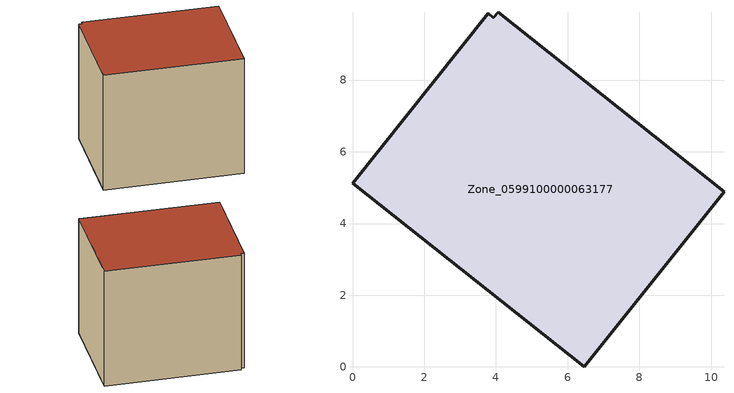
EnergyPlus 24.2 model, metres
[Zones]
Zone_0599100000063177
 floor ground (C_G): 3.78,9.86 3.92,9.74 4.06,9.9 10.36,4.88 6.47,0 0,5.12 z0.56
 wall outside (C_F): 6.47,0 10.36,4.88 4.06,9.9 3.92,9.74 3.78,9.86 0,5.12 6.47,0 z0.56:8.09
 roof outside (C_R): 3.92,9.74 3.78,9.86 0,5.12 6.47,0 10.36,4.88 4.06,9.9 z8.09
[BUILDING]
Pand.0599100000063177: North Axis=0; Terrain=City; Loads Convergence Tolerance Value=0.04; Temperature Convergence Tolerance Value=0.4; Solar Distribution=FullExterior; Maximum Number of Warmup Days=25; Minimum Number of Warmup Days=1
[Site:Location]
Rotterdam.The.Hague.AP_ZH_NLD Design_Conditions: Latitude=51.96; Longitude=4.45; Time Zone=1; Elevation=-4.5
[SITE:GROUNDTEMPERATURE:BUILDINGSURFACE]
18, 18, 18, 18, 18, 18, 18, 18, 18, 18, 18, 18
[MATERIAL] Thermal Absorptance=0.9; Solar Absorptance=0.7; Visible Absorptance=0.7
Name | Roughness | Thickness | Conductivity | Density | Specific Heat
G.TC.1965-1974 | MediumSmooth | 0.15 | 0.882353 | 540 | 1210
F.TC.1965-1974 | Rough | 0.3 | 0.697674 | 1920 | 840
R.TC.1965-1974 | MediumRough | 0.2 | 0.232558 | 1500 | 1000
[CONSTRUCTION]
C_G: G.TC.1965-1974
C_F: F.TC.1965-1974
C_R: R.TC.1965-1974
[ZONE]
Zone_0599100000063177: Type=1; Multiplier=1; Ceiling Height=Autocalculate; Volume=Autocalculate; Floor Area=autocalculate; Part of Total Floor Area=Yes
[ZONEINFILTRATION:DESIGNFLOWRATE]
Infil_Zone_0599100000063177: Zone or ZoneList or Space or SpaceList=Zone_0599100000063177; Schedule=AlwaysOn; Design Flow Rate Calculation Method=Flow/Area; Flow Rate per Floor Area=0.003; Constant Term Coefficient=1; Temperature Term Coefficient=0; Velocity Term Coefficient=0; Velocity Squared Term Coefficient=0
[HVACTEMPLATE:ZONE:IDEALLOADSAIRSYSTEM]
Zone_0599100000063177: Maximum Heating Supply Air Temperature=50; Minimum Cooling Supply Air Temperature=13; Maximum Heating Supply Air Humidity Ratio=0.0156; Minimum Cooling Supply Air Humidity Ratio=0.0077; Heating Limit=NoLimit; Cooling Limit=NoLimit; Dehumidification Control Type=ConstantSensibleHeatRatio; Cooling Sensible Heat Ratio=0.7; Dehumidification Setpoint=60; Humidification Control Type=None; Humidification Setpoint=30; Outdoor Air Method=None; Outdoor Air Flow Rate per Person=0.00944; Outdoor Air Flow Rate per Zone Floor Area=0; Outdoor Air Flow Rate per Zone=0; Demand Controlled Ventilation Type=None; Outdoor Air Economizer Type=NoEconomizer; Heat Recovery Type=None; Sensible Heat Recovery Effectiveness=0.7; Latent Heat Recovery Effectiveness=0.65
[ZONECONTROL:THERMOSTAT]
ThermostatControl_Zone_0599100000063177: Zone or ZoneList=Zone_0599100000063177; Control Type Schedule=DualSetpointControlType; Control 1=Thermostat_Zone_0599100000063177; Temperature Difference Between Cutout And Setpoint=0
[THERMOSTATSETPOINT:DUALSETPOINT]
Thermostat_Zone_0599100000063177: Heating Setpoint Temperature Schedule=HeatingSetpoint_Zone_0599100000063177; Cooling Setpoint Temperature Schedule=CoolingSetpoint_Zone_0599100000063177
[SCHEDULE:COMPACT]
HeatingSetpoint_Zone_0599100000063177: Through: 12/31, For: AllDays, Until: 24:00, 21
CoolingSetpoint_Zone_0599100000063177: Through: 12/31, For: AllDays, Until: 24:00, 24
DualSetpointControlType: Through: 12/31, For: AllDays, Until: 24:00, 4
AlwaysOn: Through: 12/31, For: AllDays, Until: 24:00, 1
